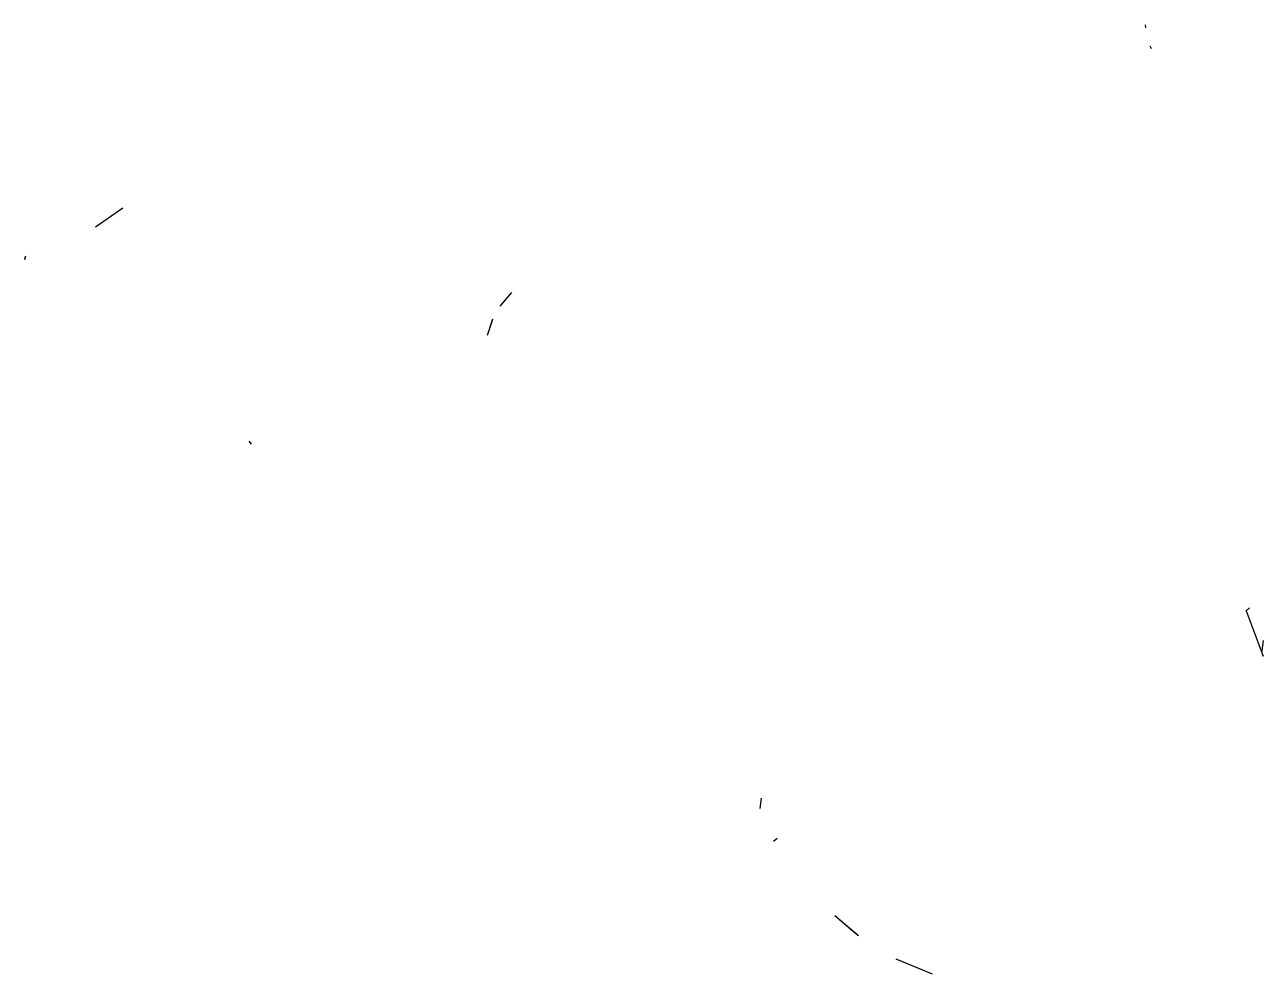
# Model space of a CAD drawing. Header units: millimetres. Extents: x -220 to 184, y -181 to 179.
# Drawn here: x -220 to -129.4, y 110.1 to 179.5 of the extents above; entities outside this region: 7.
import ezdxf

# ---------------------------------------------------------------- set-up
doc = ezdxf.new("R2010")
doc.units = ezdxf.units.MM
doc.layers.add('Layer0_5', color=7, linetype='Continuous', true_color=0x8a086e)

msp = doc.modelspace()

# ---------------------------------------------------------------- linework, layer by layer
at = {"layer": 'Layer0_5', "color": 18, "true_color": 0x000000, "extrusion": (0, -0.9999999999999929, -1.192092966562082e-07)}
for p, q in [((-137.9697113037109, 179.2493591308594, 664.10693359375), (-137.9909210205078, 179.4618835449219, 664.04052734375)), ((-137.5533142089844, 177.7004089355469, 664.623779296875), (-137.6337890625, 177.8978576660156, 664.5545654296875)), ((-212.7982940673828, 166.0603637695312, 700.88818359375), (-214.7764892578125, 164.66845703125, 700.896484375)), ((-219.9610137939453, 162.3036804199219, 703.6781005859375), (-219.8831939697266, 162.5594177246094, 704.0809326171875)), ((-219.9520416259766, 162.3399963378906, 703.73828125), (-219.8831939697266, 162.5594177246094, 704.0809326171875)), ((-184.3584442138672, 159.8834228515625, 662.96630859375), (-185.2108917236328, 158.8831787109375, 663.1021728515625)), ((-184.3816680908203, 159.8611145019531, 662.9686279296875), (-185.2108917236328, 158.8831787109375, 663.1021728515625)), ((-185.7395782470703, 157.9502868652344, 663.2720947265625), (-186.1408843994141, 156.7437438964844, 663.5389404296875)), ((-185.753662109375, 157.9192199707031, 663.2783203125), (-186.1408843994141, 156.7437438964844, 663.5389404296875)), ((-203.3801727294922, 148.8002319335938, 698.7911376953125), (-203.5458221435547, 149.0308837890625, 699.2803955078125)), ((-130.3659362792969, 136.8326416015625, 368.0059509277344), (-130.6303100585938, 136.6151428222656, 368.0128479003906)), ((-130.6423950195312, 136.6398315429688, 368.0126037597656), (-130.6303100585938, 136.6151428222656, 368.0128479003906)), ((-130.6303100585938, 136.6151428222656, 368.0128479003906), (-130.6182556152344, 136.5904846191406, 368.0130920410156)), ((-130.6303100585938, 136.6151428222656, 368.0128479003906), (-129.3708801269531, 133.3156433105469, 368.0415344238281)), ((-129.3788757324219, 134.4605407714844, 368.0197448730469), (-129.4811401367188, 133.6929931640625, 368.0384216308594)), ((-129.4888000488281, 133.7182312011719, 368.0381774902344), (-129.4811401367188, 133.6929931640625, 368.0384216308594)), ((-129.3708801269531, 133.3156433105469, 368.0415344238281), (-129.4888000488281, 133.7182312011719, 368.0381774902344)), ((-129.4811401367188, 133.6929931640625, 368.0384216308594), (-129.4735107421875, 133.6677551269531, 368.0386047363281)), ((-166.1692199707031, 122.1597290039062, 367.9640808105469), (-166.0663604736328, 122.9249877929688, 367.9439392089844)), ((-165.1821136474609, 119.7876586914062, 367.9778747558594), (-164.9165344238281, 120.0025939941406, 367.9695129394531)), ((-159.0147247314453, 112.8967590332031, 368.0461120605469), (-160.7150421142578, 114.31787109375, 368.0284118652344)), ((-158.978515625, 112.8699035644531, 368.0464782714844), (-160.7150421142578, 114.31787109375, 368.0284118652344)), ((-153.5637054443359, 110.0545043945312, 368.0910949707031), (-156.214599609375, 111.1617126464844, 368.0709533691406)), ((125.2398071289062, -140.5717468261719, 367.9933166503906), (125.7812347412109, -140.8981323242188, 368.0129699707031)), ((131.4869384765625, -141.3985900878906, 367.9932556152344), (132.1410369873047, -141.956298828125, 368.0022888183594)), ((-153.0425720214844, -142.3348693847656, 368.0246887207031), (-153.6155548095703, -142.5116119384766, 368.0213317871094)), ((-153.1423797607422, -142.3643188476562, 368.0241394042969), (-153.1174163818359, -142.3569030761719, 368.0242614746094)), ((-153.1174163818359, -142.3569030761719, 368.0242614746094), (-153.0924530029297, -142.3495178222656, 368.0244445800781)), ((-152.7440490722656, -142.250244140625, 368.0263366699219), (-153.0425720214844, -142.3348693847656, 368.0246887207031)), ((-147.8488464355469, -180.0187072753906, 367.9524230957031), (-148.3318328857422, -179.6808776855469, 367.9297790527344))]:
    msp.add_line(p, q, dxfattribs=at)

doc.saveas('drawing.dxf')
